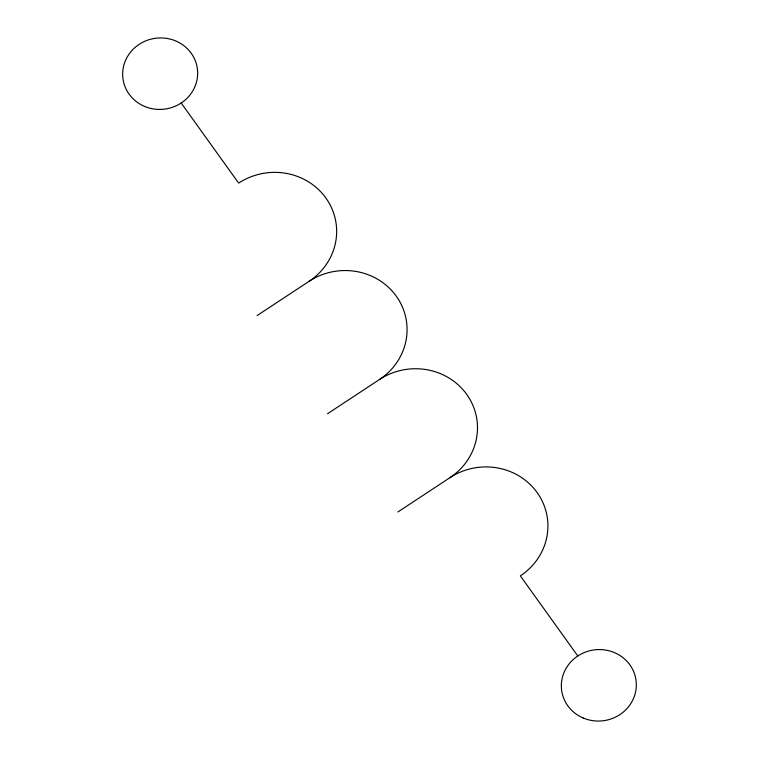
<?xml version="1.0" encoding="UTF-8"?>
<svg xmlns="http://www.w3.org/2000/svg" width="759" height="759" viewBox="0 0 759 759"><rect width="100%" height="100%" fill="white"/><g stroke="black" fill="none" stroke-linecap="round" stroke-linejoin="round"><path stroke-width="1.14" d="M257.102 315.573L309.084 281.314A62.845 59.8 -8.1 0 1 396.274 296.152A62.845 59.8 -8.1 0 1 379.5 379.5L327.518 413.759M397.944 511.936L449.916 477.686A62.845 59.8 -8.1 0 1 537.116 492.525A62.845 59.8 -8.1 0 1 520.342 575.872L577.808 655.985M181.192 103.015L238.07 182.312M238.658 183.128A62.845 59.8 -8.1 0 1 325.848 197.966A62.845 59.8 -8.1 0 1 309.084 281.314M379.5 379.5A62.845 59.8 -8.1 0 1 466.69 394.338A62.845 59.8 -8.1 0 1 449.916 477.686M144.599 106.421A37.542 35.72 -8.1 0 0 197.492 69.781A37.542 35.72 -8.1 0 0 138.394 44.857A37.542 35.72 -8.1 0 0 144.599 106.421M583.273 718.042A37.542 35.72 -8.1 0 0 636.165 681.411A37.542 35.72 -8.1 0 0 577.068 656.488A37.542 35.72 -8.1 0 0 583.273 718.042"/></g></svg>
